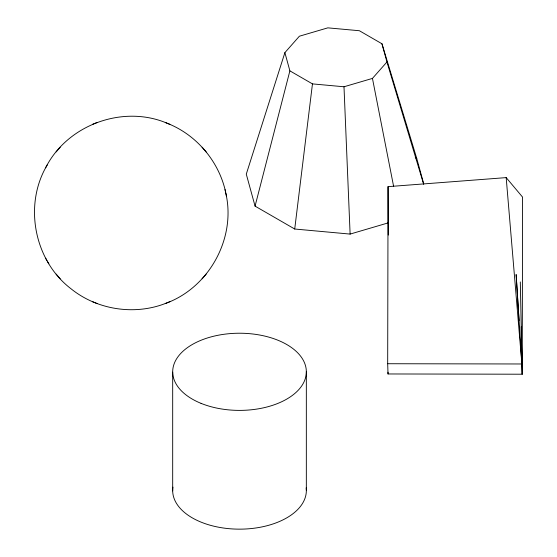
<?xml version="1.0" encoding="UTF-8"?>
<svg xmlns="http://www.w3.org/2000/svg" width="557" height="557" viewBox="0 0 557 557"><rect width="100%" height="100%" fill="white"/><g stroke="black" fill="none" stroke-linecap="round" stroke-linejoin="round"><path stroke-width="0.84" d="M387.686 363.728L388.048 186.644L506.181 177.613L522.584 197.129L522.222 374.213L388.02 373.963L387.686 363.728L521.888 363.979L522.222 374.213L520.308 281.953M388.02 373.963L388.02 372.229M388.299 235.075L388.048 186.644M388.424 222.814L350.116 234.086L294.723 229.018L312.463 83.891L289.884 70.857L284.885 52.643L299.381 36.219L327.836 27.85L359.376 30.732L381.956 43.773L416.775 158.55L423.745 183.97M294.723 229.018L255.064 206.125L289.884 70.857M284.885 52.643L246.285 174.139L255.064 206.125M47.47 164.58C23.241 204.426 34.019 260.62 71.094 288.839C97.628 310.221 135.776 315.784 167.26 302.73M45.632 167.803C67.167 124.803 123.097 104.368 167.26 123.292M165.262 303.537C208.819 288.046 236.259 238.431 225.829 193.314M56.153 151.915L57.984 149.812M58.443 149.269L60.219 147.229M204.349 276.202L206.181 274.107M202.107 278.785L203.883 276.752M312.463 83.891L343.996 86.774L372.452 78.405L386.948 61.98L381.956 43.773M92.462 124.35L94.606 123.487M95.066 123.292L97.064 122.484M167.727 302.535L169.864 301.671M167.727 123.487C198.007 135.504 220.878 163.925 226.4 196.001M95.066 302.73L97.064 303.537M92.462 301.671L94.606 302.535M165.262 122.484L169.864 124.35M415.278 157.687L416.775 158.55M206.181 151.915L202.107 147.229M56.153 274.107L57.984 276.202M58.443 276.752L60.219 278.785M45.632 258.218L47.011 260.62M47.47 261.442L48.821 263.795M386.948 61.98L423.619 184.102M225.021 189.561L225.592 192.228M372.452 78.405L393.583 186.212M506.181 177.613L521.888 363.979L521.227 326.799M521.888 363.979L516.13 274.51L519.047 320.526M343.996 86.774L350.116 234.086M306.336 371.47L306.336 490.23M172.684 372.146L172.684 490.905M306.183 487.911A66.826 38.586 0 0 1 238.828 529.15A66.826 38.586 0 0 1 172.949 487.124M201.063 403.365A66.826 38.586 0 0 0 306.072 375.251A66.826 38.586 0 0 0 211.402 336.804A66.826 38.586 0 0 0 201.063 403.365"/></g></svg>
